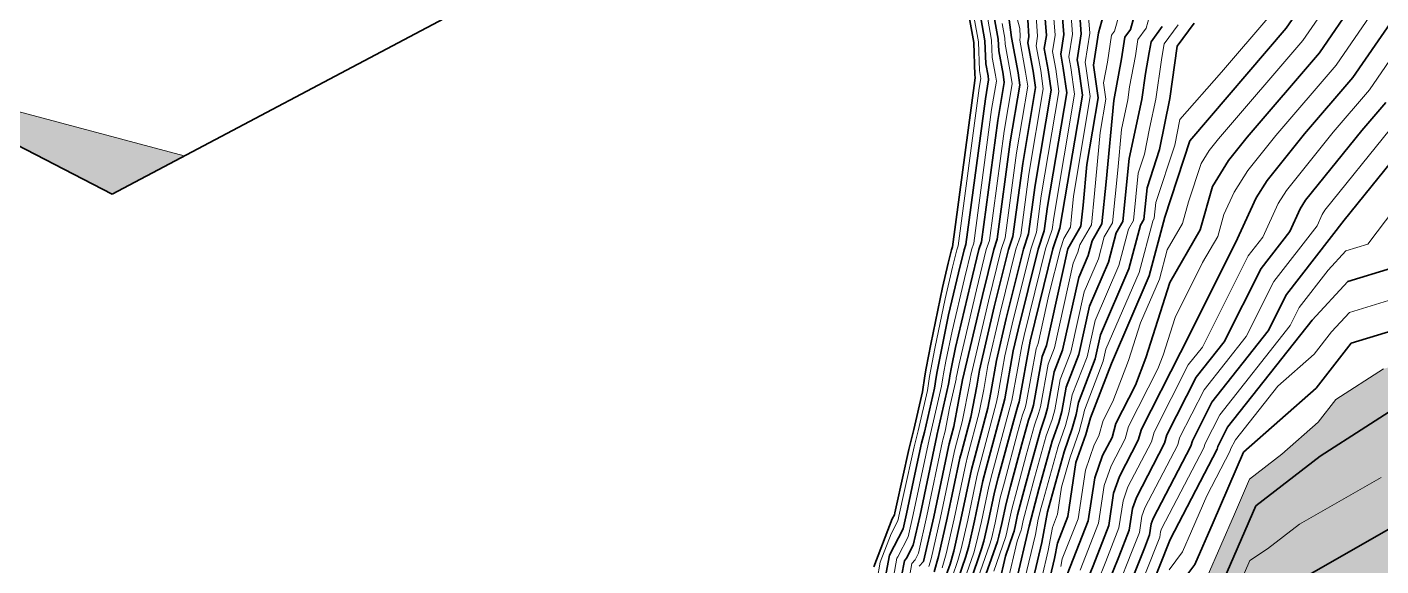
# Model space of a CAD drawing. Header units: millimetres. Extents: x -859836 to 307983, y -308065 to 649894.
# Drawn here: x -314593 to -164526, y 267281 to 327061 of the extents above; entities that cross this region are included whole.
import ezdxf

# ---------------------------------------------------------------- set-up
doc = ezdxf.new("R2010")
doc.units = ezdxf.units.MM
for name, color, linetype, lineweight in [('A-DETL-MBND', 5, 'Continuous', 9), ('C-TOPO', 7, 'Continuous', 9), ('C-TOPO-MAJR', 7, 'Continuous', 35), ('C-TOPO-MINR', 7, 'Continuous', 9)]:
    doc.layers.add(name, color=color, linetype=linetype, lineweight=lineweight)

msp = doc.modelspace()

# ---------------------------------------------------------------- hatches: boundary and pattern name
at = {"layer": 'A-DETL-MBND', "transparency": 33554585}
h = msp.add_hatch(color=1, dxfattribs=at)
h.paths.add_polyline_path([(-759872, -147838), (-751409, -147225), (-749609, -147143), (-733854, -145290), (-730653, -145570), (-721745, -145172), (-720814, -144887), (-719370, -144842), (-700946, -141995), (-695529, -141498), (-691142, -140868), (-678862, -139709), (-676064, -138561), (-673339, -137902), (-666588, -136592), (-665513, -135889), (-664558, -135218), (-662197, -133772), (-661519, -132852), (-659949, -130928), (-651084, -125443), (-650822, -125228), (-650213, -124939), (-646382, -122722), (-642214, -121295), (-640352, -120839), (-632919, -116639), (-632407, -116545), (-631232, -115977), (-624031, -110102), (-618435, -105784), (-615716, -103869), (-610671, -99638), (-609303, -97431), (-608187, -95168), (-606545, -92038), (-605546, -89814), (-602862, -83094), (-597357, -72506), (-595184, -69076), (-591888, -62294), (-588957, -58521), (-588686, -57663), (-586782, -51788), (-586421, -50671), (-585891, -49261), (-584837, -42142), (-583168, -34750), (-583236, -29503), (-581474, -24626), (-579291, -20446), (-577288, -10529), (-577844, -8379), (-576716, -5129), (-576923, -622), (-576761, 3433), (-577514, 8400), (-584433, 17478), (-591451, 26894), (-592059, 27631), (-594253, 29365), (-596698, 31520), (-606682, 39522), (-614114, 48456), (-617877, 53657), (-619367, 54812), (-621388, 57245), (-626371, 64609), (-630225, 76139), (-631882, 80641), (-631321, 82021), (-631047, 88615), (-629216, 99080), (-628971, 99848), (-627656, 101469), (-625202, 104951), (-622310, 108328), (-621916, 108853), (-618287, 112790), (-616954, 119597), (-611965, 123985), (-607391, 123672), (-603528, 125761), (-599346, 128280), (-596175, 130112), (-593901, 131920), (-587341, 139484), (-579017, 149394), (-573792, 168423), (-559581, 167597), (-555765, 171191), (-554261, 171958), (-551262, 173126), (-545079, 176205), (-536568, 178750), (-529133, 181370), (-526344, 189128), (-597518, 189128), (-597518, 207194), (-600686, 199575), (-609478, 188948), (-615919, 179175), (-616544, 177848), (-622914, 167950), (-630994, 157392), (-633191, 154309), (-645163, 133248), (-651286, 125168), (-651764, 119294), (-657364, 118029), (-668886, 104497), (-672322, 98230), (-678809, 91777), (-686744, 84898), (-689449, 82017), (-695207, 77404), (-695380, 71893), (-694273, 69271), (-689492, 45636), (-683652, 33844), (-677737, 19772), (-662028, -2904), (-651984, -24980), (-650691, -30222), (-651908, -42347), (-653635, -63919), (-656698, -68818), (-662024, -76036), (-666896, -86650), (-667567, -88913), (-681751, -105555), (-682213, -106748), (-682594, -107406), (-685917, -108622), (-692036, -110612), (-701719, -112727), (-713390, -117126), (-713858, -117303), (-715899, -118114), (-726309, -122425), (-732752, -123814), (-746954, -124818), (-750353, -125277), (-753407, -127865), (-764669, -132928), (-770641, -133394), (-784358, -129387), (-766211, -147534), (-765162, -147452), (-761763, -147700)])
h.paths.add_polyline_path([(-165073, -63985), (-152433, -63128), (-147212, -62558), (-145468, -61769), (-136004, -54982), (-133768, -53767), (-129949, -51511), (-119584, -45141), (-108212, -38110), (-106147, -37513), (-103534, -36430), (-95440, -33679), (-85435, -28121), (-81217, -27620), (-70310, -23490), (-69569, -23057), (-66354, -22120), (-63531, -20738), (-60354, -18737), (-51173, -14112), (-47726, -11549), (-46080, -8030), (-42098, 1247), (-71582, -3952), (-102491, 171344), (-31433, 183873), (-10665, 66090), (-8344, 71188), (-5480, 80840), (-4976, 82926), (-4345, 84088), (-2338, 91567), (-1942, 95428), (-648, 97607), (-1071, 98220), (-2510, 100800), (-3468, 101999), (-4531, 105589), (-4872, 106391), (-4883, 106838), (-4266, 108209), (-3836, 109670), (-3397, 110774), (-3406, 111243), (-3028, 112006), (-3263, 112804), (-5003, 115819), (-4795, 118868), (-5263, 125250), (-6517, 126820), (-6835, 127207), (-7506, 127369), (-7948, 127596), (-9992, 128520), (-10488, 129121), (-11669, 131806), (-11797, 132101), (-12046, 133135), (-12559, 133970), (-14267, 135969), (-16205, 140122), (-18451, 143457), (-18982, 145256), (-19057, 146525), (-18964, 150253), (-18988, 154876), (-19576, 155921), (-19786, 160906), (-20496, 162914), (-20826, 165369), (-20799, 166915), (-20107, 172970), (-19517, 173820), (-19312, 174558), (-18670, 176101), (-17060, 179067), (-15517, 180705), (-13911, 185702), (-4262, 188301), (-1645, 188923), (-105, 188210), (8503, 183584), (10926, 183912), (12005, 184043), (13640, 184361), (15131, 185109), (17172, 186245), (21649, 186967), (26966, 189922), (27822, 190382), (28403, 191056), (32119, 193617), (35169, 195832), (37685, 197143), (44902, 200225), (45756, 200160), (48502, 199127), (50290, 198574), (51191, 198365), (51921, 198324), (52221, 198344), (54759, 197846), (56032, 196790), (56464, 196469), (57692, 196367), (59108, 196361), (60941, 197154), (66233, 199839), (70130, 201192), (73048, 200979), (76924, 206128), (82127, 208080), (85344, 208780), (86075, 208372), (88573, 207914), (89729, 206890), (91276, 205317), (93776, 203937), (94137, 202344), (94391, 199786), (122336, 197831), (121797, 189716), (125647, 199482), (126089, 201383), (126324, 204787), (126905, 208036), (127554, 210427), (128482, 214073), (128746, 220996), (128473, 222544), (126624, 223852), (126936, 229764), (121612, 232554), (119877, 233364), (114690, 236608), (111762, 238823), (110636, 246522), (110029, 247546), (108783, 253509), (107371, 255011), (105531, 255323), (97841, 258447), (94527, 260036), (90352, 264357), (89017, 265316), (86132, 267662), (83932, 268416), (81219, 269590), (78181, 270815), (77485, 271254), (76016, 271688), (70070, 272996), (65720, 273763), (60235, 273305), (58972, 273395), (52899, 270581), (50487, 269940), (48782, 269681), (44888, 271379), (44155, 271664), (36008, 276151), (32279, 278102), (30572, 279889), (26209, 282046), (25647, 282628), (25305, 282619), (16014, 287701), (12948, 288678), (12218, 290013), (5109, 293561), (1173, 293491), (996, 295848), (-846, 297677), (-3706, 301772), (-4254, 303671), (-5166, 310755), (-5514, 312595), (-5824, 313912), (-11263, 323566), (-11006, 329168), (-11128, 331667), (-19570, 300160), (-119951, 327057), (-119803, 323213), (-126677, 316885), (-131916, 309583), (-138039, 307127), (-139811, 306218), (-145009, 304770), (-152454, 299923), (-155529, 293631), (-156974, 291356), (-164244, 289138), (-169538, 285729), (-171473, 283227), (-175794, 279460), (-179077, 276921), (-181978, 270226), (-183799, 266060), (-186962, 261812), (-188195, 260364), (-189518, 257544), (-192219, 254304), (-192584, 253707), (-193666, 250905), (-195467, 243388), (-196196, 242827), (-194515, 241920), (-193117, 240272), (-191870, 238552), (-189445, 238099), (-187379, 238829), (-181196, 237496), (-175260, 234188), (-174712, 233864), (-173921, 232781), (-172965, 231563), (-172393, 230212), (-171401, 229395), (-170346, 228036), (-168731, 226171), (-166947, 224795), (-166149, 223746), (-163251, 221790), (-159390, 213002), (-157244, 207107), (-158125, 203750), (-158684, 200374), (-157805, 198095), (-156223, 195786), (-156238, 193540), (-155648, 190949), (-154491, 184489), (-154880, 182143), (-154447, 180199), (-153070, 178898), (-149834, 176505), (-139965, 171530), (-138126, 170600), (-129357, 164765), (-128806, 164582), (-125625, 162125), (-121962, 159155), (-118169, 147987), (-115529, 142356), (-110100, 136364), (-104170, 130983), (-102874, 130179), (-102493, 125049), (-102587, 124307), (-102565, 123298), (-101236, 116731), (-101075, 108354), (-100903, 103207), (-100752, 100763), (-102347, 94828), (-103663, 92538), (-105020, 75873), (-113779, 78871), (-115927, 80336), (-116767, 79773), (-118030, 78279), (-120019, 71407), (-121727, 70570), (-124911, 67739), (-132123, 62869), (-134503, 61669), (-142143, 63655), (-144511, 65162), (-146330, 66255), (-93930, -25754), (-156629, -61462), (-204703, 22951), (-203169, 15882), (-200858, 9097), (-201011, 7340), (-201672, 4283), (-201800, 3453), (-202205, -1962), (-203074, -4336), (-205085, -7779), (-205398, -8805), (-204303, -12916), (-199204, -23507), (-197559, -24806), (-188446, -36297), (-186232, -39786), (-180001, -45528), (-178692, -50309), (-178316, -54011), (-176500, -58311), (-174921, -60229), (-168457, -62865), (-166443, -63531)])
h.paths.add_polyline_path([(-36382, 9575), (-36325, 9655), (-34497, 11838), (-31400, 15158), (-30158, 17103), (-28972, 19503), (-28725, 20204), (-24454, 28194), (-23969, 29653), (-22045, 35862), (-19945, 43004), (-18884, 49386), (-18505, 51142), (-18308, 51427), (-16088, 53703), (-14034, 56286), (-13124, 58389), (-12183, 60477), (-11466, 63512), (-44854, 57625), (-36383, 9584)])
h.paths.add_polyline_path([(-209307, 23977), (-205832, 24933), (-214036, 39337), (-155029, 72942), (-156196, 75860), (-157267, 77483), (-160083, 79252), (-162327, 81007), (-168562, 82322), (-171974, 82266), (-174895, 81970), (-178745, 82443), (-179832, 82459), (-182806, 83026), (-187870, 82820), (-190987, 82764), (-196740, 84867), (-206215, 90085), (-217797, 93191), (-220523, 94762), (-239193, 68099), (-236586, 66371), (-231472, 54327), (-229323, 51595), (-228392, 47968), (-224245, 38986), (-223941, 37016), (-223700, 36083), (-223413, 35510), (-223235, 34196), (-219932, 30913), (-219720, 30002), (-218890, 29933), (-218583, 30355), (-217413, 29932), (-217322, 28983), (-216667, 27680), (-215596, 26462), (-211752, 24276), (-211629, 24261)])
h.paths.add_polyline_path([(-104493, 32511), (-108740, 34478), (-111033, 34745), (-118279, 38197), (-121109, 39560), (-122686, 40146), (-124886, 42576), (-127774, 45075), (-127284, 49019), (-127353, 51467), (-126249, 53628), (-124638, 56522), (-122874, 56919), (-121333, 61662), (-118149, 64493), (-116851, 64289), (-109895, 61749), (-101431, 62897), (-97222, 57624), (-96994, 51839), (-95461, 45135), (-95182, 39024), (-97809, 35660), (-102505, 32673), (-103546, 32588)])
h.paths.add_polyline_path([(113952, 54850), (115144, 57676), (119371, 59200), (123981, 58308), (134122, 70221), (135206, 75484), (130794, 79482), (129640, 81238), (129018, 81691), (127052, 82907), (123829, 87412), (118436, 89438), (114649, 87913), (114523, 86104), (79787, 88533), (80974, 86559), (82982, 83414), (85870, 80693), (86415, 79732), (87156, 79254), (93254, 77937), (101112, 77088), (101690, 76657), (110303, 71926), (111655, 70038), (112330, 66003), (112029, 63955), (112025, 61722), (110833, 58895), (111202, 55882), (113573, 54992)])
h.paths.add_polyline_path([(46473, 90893), (46450, 90966), (46450, 90942)])
h.paths.add_polyline_path([(114914, 91699), (116742, 96586), (117222, 99339), (116281, 100813), (115714, 103134), (115083, 94112)])
h.paths.add_polyline_path([(77815, 91772), (81254, 140961), (77947, 134003), (77391, 132850), (76263, 127858), (75504, 126378), (70686, 116776), (69491, 114040), (69325, 112455), (69905, 111212), (72496, 104740), (73767, 102718), (74214, 102059), (75304, 98529), (75680, 97769), (77652, 92229)])
h.paths.add_polyline_path([(-430559, 174792), (-396358, 223636), (-410299, 232491), (-417613, 235355), (-425156, 238606), (-444149, 250578), (-452510, 252436), (-452510, 191303), (-451929, 191053), (-450916, 184024), (-444554, 181215), (-442283, 180124), (-434174, 176436)])
h.paths.add_polyline_path([(-462933, 188895), (-462489, 189128), (-463513, 189128)])
h.paths.add_polyline_path([(20902, 189411), (-15527, 199172), (-17080, 193377), (-157146, 230908), (-144206, 279204), (-133097, 276228), (-125333, 305205), (85106, 248818), (77341, 219841), (66233, 222817), (60021, 199635), (26079, 208730), (21836, 192894)])
h.paths.add_polyline_path([(-305163, 308526), (-297168, 312758), (-330807, 321772), (-305961, 308938)])
h.paths.add_polyline_path([(-101365, 344853), (-99267, 352685), (-106132, 348019), (-107260, 346432), (-107015, 346367)])
h.paths.add_polyline_path([(-77617, 359195), (-72055, 379953), (-74944, 376393), (-78127, 372078), (-79002, 371144), (-83284, 366025), (-86114, 364172), (-90178, 362561), (-78095, 359323)])
h.paths.add_polyline_path([(-70949, 384081), (-49147, 465447), (10755, 449396), (10427, 451476), (10340, 452557), (9561, 454240), (5848, 461010), (3088, 465731), (3916, 466341), (3829, 466873), (4301, 472115), (5273, 480727), (5235, 481311), (1254, 490409), (398, 499801), (248, 500675), (1538, 508051), (2399, 515172), (5336, 526780), (6042, 528818), (11319, 535892), (14764, 542803), (21028, 556609), (22026, 559450), (25679, 567225), (23762, 595967), (26857, 602002), (42608, 602571), (44738, 607162), (48181, 613963), (49550, 615647), (53154, 622325), (47956, 649894), (47874, 649894), (42817, 647426), (40858, 646138), (35158, 640491), (29786, 634475), (27764, 633773), (23010, 631806), (12648, 627092), (6576, 623443), (5459, 622546), (3132, 622423), (937, 621697), (-3757, 621182), (-10336, 620725), (-17509, 618636), (-20466, 617651), (-26978, 615727), (-29360, 614862), (-36198, 612616), (23495, 596621), (-6839, 483415), (-62468, 498321), (-61154, 491830), (-59928, 489468), (-56843, 481884), (-56752, 481249), (-55996, 465839), (-55728, 464742), (-55062, 458604), (-54604, 453643), (-54849, 452204), (-55585, 448717), (-57347, 441004), (-59178, 436511), (-62836, 421846), (-64420, 417337), (-65373, 414138), (-67663, 409612), (-67833, 408961), (-68221, 406728), (-67446, 402371), (-67164, 401641), (-67454, 400728), (-68102, 398277), (-69211, 394395), (-69530, 393435), (-70271, 388744), (-70595, 386619)])
h.paths.add_polyline_path([(-72390, 518021), (-67541, 536118), (-118601, 549800), (-111350, 544573), (-102792, 541248), (-98322, 538930), (-89693, 534294), (-86179, 534292), (-80614, 527648), (-74938, 522052), (-72698, 518856)])
h.paths.add_polyline_path([(-136180, 559285), (-135118, 563249), (-136667, 559600)])
h.paths.add_polyline_path([(-54600, 584415), (-47886, 609472), (-50553, 609641), (-55313, 609698), (-62008, 606325), (-64948, 609251), (-80643, 608301), (-83770, 607896), (-87388, 606897), (-94432, 606828), (-97621, 607514), (-101540, 606576), (-111704, 601349), (-115028, 602044), (-116464, 600991), (-56960, 585047)])
h.paths.add_polyline_path([(-105893, 632098), (-77034, 642660), (-60117, 645580), (-52045, 639137), (-36907, 649894), (-98339, 649894), (-105228, 633665)])

# ---------------------------------------------------------------- linework, layer by layer
at = {"layer": 'A-DETL-MBND'}
msp.add_line((-330807, 321772), (-297168, 312758), dxfattribs=at)
at = {"layer": 'C-TOPO', "lineweight": 35}
for p, q in [((-305163, 308526), (-481922, 399827)), ((-209664, 325354), (-211346, 334681)), ((-266483, 329002), (-305163, 308526)), ((-209534, 321711), (-209664, 325354)), ((-209541, 321131), (-209488, 321447)), ((-209497, 321515), (-209534, 321711)), ((-209488, 321447), (-209497, 321515)), ((-212010, 302668), (-209541, 321131)), ((-212484, 300868), (-212121, 302339)), ((-212121, 302339), (-212010, 302668)), ((-213112, 298179), (-212484, 300868)), ((-214407, 291898), (-213112, 298179)), ((-214925, 289224), (-214407, 291898)), ((-215335, 286598), (-215080, 288358)), ((-215080, 288358), (-214925, 289224)), ((-216290, 282402), (-215335, 286598)), ((-216866, 280202), (-216290, 282402)), ((-218267, 273841), (-216866, 280202)), ((-218461, 272933), (-218406, 273181)), ((-218406, 273181), (-218267, 273841)), ((-220736, 267175), (-218687, 272493)), ((-218687, 272493), (-218461, 272933))]:
    msp.add_line(p, q, dxfattribs=at)
at = {"layer": 'C-TOPO-MAJR'}
for p, q in [((-206877, 336711), (-205464, 325913)), ((-193127, 336121), (-195835, 326423)), ((-198306, 333685), (-197761, 326321)), ((-190496, 333243), (-192302, 326778)), ((-209592, 332066), (-208412, 325521)), ((-200096, 331742), (-199686, 326219)), ((-207528, 328989), (-206938, 325717)), ((-201885, 329799), (-201612, 326117)), ((-173029, 329826), (-175013, 326937)), ((-167363, 329972), (-171330, 324194)), ((-161697, 330118), (-167647, 321451)), ((-203675, 327856), (-203538, 326015)), ((-185236, 327488), (-187100, 324936)), ((-206938, 325717), (-206892, 324439)), ((-205464, 325913), (-204741, 321987)), ((-203538, 326015), (-203651, 325293)), ((-201612, 326117), (-201837, 324674)), ((-199686, 326219), (-200023, 324054)), ((-197761, 326321), (-198210, 323435)), ((-195835, 326423), (-196396, 322816)), ((-192923, 325928), (-193297, 323522)), ((-192302, 326778), (-192923, 325928)), ((-188769, 327133), (-190011, 325432)), ((-175013, 326937), (-185709, 314457)), ((-208412, 325521), (-208320, 322964)), ((-206892, 324439), (-206410, 321821)), ((-203651, 325293), (-203072, 322153)), ((-201837, 324674), (-201403, 322319)), ((-190199, 324229), (-190622, 321926)), ((-190011, 325432), (-190199, 324229)), ((-187100, 324936), (-187924, 319126)), ((-171330, 324194), (-179352, 314834)), ((-208320, 322964), (-208079, 321656)), ((-200023, 324054), (-199734, 322484)), ((-198210, 323435), (-198065, 322650)), ((-198065, 322650), (-197611, 319488)), ((-196396, 322816), (-195877, 319202)), ((-193297, 323522), (-194143, 318916)), ((-208014, 321204), (-208370, 319098)), ((-208079, 321656), (-208014, 321204)), ((-206410, 321821), (-206280, 320918)), ((-204741, 321987), (-204546, 320632)), ((-203072, 322153), (-202813, 320346)), ((-201403, 322319), (-201079, 320060)), ((-199734, 322484), (-199345, 319774)), ((-190622, 321926), (-191034, 319021)), ((-167647, 321451), (-172995, 315211)), ((-206280, 320918), (-206992, 316706)), ((-204546, 320632), (-205614, 314313)), ((-202813, 320346), (-204236, 311921)), ((-201079, 320060), (-202858, 309529)), ((-199345, 319774), (-201481, 307137)), ((-208370, 319098), (-210532, 302926)), ((-197611, 319488), (-200103, 304745)), ((-195877, 319202), (-197123, 311831)), ((-194143, 318916), (-194978, 309892)), ((-191034, 319021), (-192416, 312466)), ((-187924, 319126), (-189063, 313461)), ((-163964, 318708), (-166638, 315588)), ((-206992, 316706), (-208794, 303229)), ((-172995, 315211), (-177149, 310046)), ((-166638, 315588), (-172869, 307840)), ((-160281, 315965), (-168589, 305635)), ((-205614, 314313), (-207056, 303532)), ((-185709, 314457), (-188481, 305970)), ((-179352, 314834), (-181429, 312251)), ((-192416, 312466), (-193129, 305480)), ((-189063, 313461), (-190448, 309218)), ((-181429, 312251), (-183212, 309372)), ((-204236, 311921), (-205317, 303835)), ((-197123, 311831), (-197541, 307318)), ((-202858, 309529), (-203579, 304138)), ((-194978, 309892), (-195454, 305235)), ((-190448, 309218), (-190805, 305725)), ((-183212, 309372), (-184559, 304548)), ((-177149, 310046), (-178338, 308126)), ((-178338, 308126), (-180637, 303127)), ((-172869, 307840), (-173463, 306880)), ((-201481, 307137), (-201841, 304442)), ((-197541, 307318), (-197778, 304990)), ((-173463, 306880), (-174613, 304381)), ((-200103, 304745), (-200877, 302453)), ((-197778, 304990), (-199236, 302470)), ((-195454, 305235), (-196547, 303345)), ((-193129, 305480), (-193858, 304220)), ((-191169, 305095), (-192457, 300225)), ((-190805, 305725), (-191169, 305095)), ((-188481, 305970), (-190198, 299477)), ((-168589, 305635), (-174988, 297395)), ((-208794, 303229), (-209084, 302370)), ((-207056, 303532), (-207443, 302387)), ((-205317, 303835), (-205802, 302403)), ((-203579, 304138), (-204160, 302420)), ((-201841, 304442), (-202519, 302436)), ((-196547, 303345), (-196976, 301721)), ((-193858, 304220), (-194717, 300973)), ((-184559, 304548), (-187939, 298728)), ((-174613, 304381), (-177813, 300261)), ((-210726, 302353), (-211357, 299795)), ((-210532, 302926), (-210726, 302353)), ((-209084, 302370), (-210031, 298533)), ((-207443, 302387), (-208705, 297270)), ((-205802, 302403), (-207379, 296008)), ((-204160, 302420), (-206053, 294746)), ((-202519, 302436), (-204727, 293483)), ((-200877, 302453), (-203401, 292221)), ((-199236, 302470), (-201602, 291727)), ((-196976, 301721), (-198028, 299290)), ((-180637, 303127), (-186746, 290975)), ((-194717, 300973), (-196820, 296110)), ((-192457, 300225), (-195613, 292929)), ((-177813, 300261), (-181885, 292160)), ((-163360, 300296), (-168211, 298817)), ((-211357, 299795), (-212450, 295119)), ((-198028, 299290), (-199803, 291232)), ((-190198, 299477), (-194405, 289749)), ((-187939, 298728), (-190576, 290362)), ((-168211, 298817), (-172164, 294530)), ((-210031, 298533), (-211670, 291518)), ((-208705, 297270), (-210891, 287918)), ((-174988, 297395), (-177025, 293345)), ((-207379, 296008), (-209019, 288994)), ((-196820, 296110), (-198004, 290738)), ((-212450, 295119), (-213358, 290711)), ((-206053, 294746), (-207146, 290069)), ((-172164, 294530), (-181516, 282670)), ((-158131, 294958), (-167833, 291998)), ((-204727, 293483), (-205274, 291145)), ((-195613, 292929), (-196204, 290244)), ((-177025, 293345), (-183260, 285438)), ((-211670, 291518), (-212125, 289314)), ((-205274, 291145), (-206213, 285821)), ((-203401, 292221), (-204633, 285471)), ((-201602, 291727), (-202067, 290522)), ((-199803, 291232), (-200733, 288822)), ((-181885, 292160), (-185003, 288207)), ((-167833, 291998), (-171703, 286995)), ((-213358, 290711), (-213722, 288835)), ((-207146, 290069), (-207773, 286520)), ((-202067, 290522), (-203053, 285122)), ((-198004, 290738), (-199399, 287123)), ((-196204, 290244), (-198065, 285423)), ((-194405, 289749), (-196731, 283724)), ((-190576, 290362), (-191739, 287349)), ((-186746, 290975), (-191078, 282450)), ((-213831, 288227), (-214010, 286992)), ((-213722, 288835), (-213831, 288227)), ((-212306, 288376), (-212361, 288072)), ((-212125, 289314), (-212306, 288376)), ((-209019, 288994), (-209332, 287219)), ((-200733, 288822), (-201472, 284772)), ((-185003, 288207), (-188252, 281813)), ((-214010, 286992), (-215123, 282103)), ((-212450, 287455), (-213749, 281751)), ((-212361, 288072), (-212450, 287455)), ((-210891, 287918), (-211870, 282756)), ((-209332, 287219), (-209984, 283778)), ((-199399, 287123), (-199892, 284423)), ((-191739, 287349), (-193905, 283087)), ((-171703, 286995), (-179773, 279902)), ((-206213, 285821), (-208304, 277994)), ((-207773, 286520), (-208099, 284799)), ((-204718, 285163), (-204900, 284645)), ((-204633, 285471), (-204718, 285163)), ((-198065, 285423), (-198312, 284073)), ((-183260, 285438), (-185426, 281176)), ((-160656, 286278), (-171243, 279460)), ((-209984, 283778), (-211026, 279876)), ((-208099, 284799), (-209665, 278935)), ((-204900, 284645), (-205270, 283314)), ((-203222, 284506), (-203586, 283470)), ((-203053, 285122), (-203222, 284506)), ((-201727, 283848), (-202273, 282295)), ((-201472, 284772), (-201727, 283848)), ((-199892, 284423), (-200231, 283190)), ((-198312, 284073), (-198735, 282532)), ((-196731, 283724), (-197240, 281875)), ((-211870, 282756), (-212388, 280817)), ((-205270, 283314), (-206942, 277052)), ((-203586, 283470), (-204327, 280808)), ((-202273, 282295), (-203384, 278301)), ((-200231, 283190), (-200959, 281119)), ((-198735, 282532), (-199646, 279944)), ((-193905, 283087), (-194329, 281546)), ((-191078, 282450), (-191418, 281217)), ((-181516, 282670), (-182599, 280539)), ((-215436, 280907), (-216197, 277450)), ((-213762, 281696), (-215611, 272898)), ((-215123, 282103), (-215436, 280907)), ((-213753, 281737), (-213762, 281696)), ((-213749, 281751), (-213753, 281737)), ((-212388, 280817), (-212470, 280502)), ((-204327, 280808), (-205581, 276111)), ((-200959, 281119), (-202440, 275794)), ((-197240, 281875), (-198332, 278768)), ((-194329, 281546), (-195371, 279545)), ((-191418, 281217), (-193502, 277215)), ((-188506, 280888), (-191634, 274885)), ((-188252, 281813), (-188506, 280888)), ((-185426, 281176), (-185595, 280559)), ((-212470, 280502), (-214100, 272746)), ((-211193, 279241), (-212590, 272593)), ((-211026, 279876), (-211193, 279241)), ((-199646, 279944), (-201497, 273288)), ((-195371, 279545), (-196245, 277060)), ((-185595, 280559), (-189765, 272556)), ((-182684, 280231), (-187896, 270226)), ((-179773, 279902), (-183139, 272083)), ((-182599, 280539), (-182684, 280231)), ((-171243, 279460), (-178382, 273940)), ((-209915, 277980), (-211079, 272440)), ((-209665, 278935), (-209915, 277980)), ((-208304, 277994), (-208637, 276720)), ((-203384, 278301), (-204220, 275170)), ((-198332, 278768), (-199230, 272777)), ((-216197, 277450), (-217122, 273051)), ((-208637, 276720), (-209569, 272288)), ((-206942, 277052), (-207359, 275459)), ((-196245, 277060), (-196964, 272267)), ((-193502, 277215), (-194158, 275351)), ((-207359, 275459), (-208058, 272135)), ((-205581, 276111), (-206082, 274198)), ((-204220, 275170), (-204804, 272938)), ((-202440, 275794), (-202859, 274229)), ((-194158, 275351), (-194697, 271757)), ((-191634, 274885), (-192071, 273643)), ((-157814, 274697), (-175788, 264425)), ((-206082, 274198), (-206548, 271982)), ((-202859, 274229), (-203526, 271677)), ((-201497, 273288), (-202113, 269893)), ((-192071, 273643), (-192430, 271247)), ((-178382, 273940), (-182434, 264672)), ((-217122, 273051), (-217494, 271400)), ((-215611, 272898), (-216357, 269596)), ((-214100, 272746), (-215219, 267792)), ((-212590, 272593), (-213549, 268347)), ((-211079, 272440), (-211878, 268902)), ((-209569, 272288), (-210208, 269457)), ((-208058, 272135), (-208538, 270012)), ((-206548, 271982), (-206867, 270567)), ((-205037, 271830), (-205197, 271122)), ((-204804, 272938), (-205037, 271830)), ((-203526, 271677), (-204966, 265569)), ((-199230, 272777), (-200392, 269807)), ((-196964, 272267), (-199287, 266326)), ((-194697, 271757), (-196440, 267301)), ((-189984, 271934), (-190163, 270736)), ((-189765, 272556), (-189984, 271934)), ((-183139, 272083), (-185165, 267449)), ((-217494, 271400), (-219001, 268464)), ((-206867, 270567), (-207031, 270000)), ((-205279, 270838), (-206139, 268371)), ((-205197, 271122), (-205279, 270838)), ((-192430, 271247), (-193592, 268276)), ((-190163, 270736), (-190744, 269251)), ((-187896, 270226), (-190343, 264062)), ((-216357, 269596), (-217110, 268128)), ((-211878, 268902), (-212289, 267484)), ((-210208, 269457), (-210536, 268322)), ((-208784, 269161), (-210074, 265460)), ((-208538, 270012), (-208784, 269161)), ((-207031, 270000), (-208751, 265065)), ((-202113, 269893), (-203073, 265821)), ((-200392, 269807), (-200700, 268110)), ((-190744, 269251), (-192579, 264628)), ((-219001, 268464), (-219466, 265917)), ((-217348, 267858), (-217658, 266160)), ((-217110, 268128), (-217348, 267858)), ((-215219, 267792), (-215695, 267251)), ((-213549, 268347), (-214041, 266645)), ((-212289, 267484), (-212719, 266250)), ((-210536, 268322), (-211396, 265855)), ((-206139, 268371), (-206859, 265317)), ((-200700, 268110), (-201180, 266074)), ((-196440, 267301), (-197051, 265760)), ((-193592, 268276), (-194815, 265194)), ((-185165, 267449), (-188107, 263496))]:
    msp.add_line(p, q, dxfattribs=at)
at = {"layer": 'C-TOPO-MINR'}
for p, q in [((-191811, 334682), (-194068, 326601)), ((-210624, 333604), (-209148, 325423)), ((-199201, 332713), (-198724, 326270)), ((-189181, 331804), (-190535, 326955)), ((-208560, 330527), (-207675, 325619)), ((-200991, 330770), (-200649, 326168)), ((-202780, 328827), (-202575, 326066)), ((-197071, 330054), (-196798, 326372)), ((-170196, 329899), (-173171, 325565)), ((-164530, 330045), (-169488, 322823)), ((-206496, 327451), (-206201, 325815)), ((-204962, 328424), (-204569, 326884)), ((-187002, 327310), (-188556, 325184)), ((-176854, 328308), (-182202, 322068)), ((-206201, 325815), (-206178, 325176)), ((-204569, 326884), (-204501, 325964)), ((-204501, 325964), (-204557, 325603)), ((-202575, 326066), (-202744, 324984)), ((-200649, 326168), (-200930, 324364)), ((-198724, 326270), (-199116, 323745)), ((-196798, 326372), (-197303, 323125)), ((-194379, 326175), (-194847, 323169)), ((-194068, 326601), (-194379, 326175)), ((-191467, 325680), (-191748, 323876)), ((-190535, 326955), (-191467, 325680)), ((-161343, 326579), (-165805, 320080)), ((-209148, 325423), (-209034, 322227)), ((-207675, 325619), (-207606, 323701)), ((-206178, 325176), (-205575, 321904)), ((-204557, 325603), (-203906, 322070)), ((-202744, 324984), (-202237, 322236)), ((-200930, 324364), (-200568, 322401)), ((-188649, 324583), (-188861, 323431)), ((-188556, 325184), (-188649, 324583)), ((-173171, 325565), (-182530, 314645)), ((-207606, 323701), (-207244, 321739)), ((-199116, 323745), (-198899, 322567)), ((-197303, 323125), (-197230, 322733)), ((-197230, 322733), (-196744, 319345)), ((-194847, 323169), (-195270, 320866)), ((-191748, 323876), (-192383, 320421)), ((-188861, 323431), (-189479, 319073)), ((-169488, 322823), (-176173, 315023)), ((-208881, 321347), (-209059, 320294)), ((-209034, 322227), (-208913, 321573)), ((-208913, 321573), (-208881, 321347)), ((-207244, 321739), (-207147, 321061)), ((-205575, 321904), (-205413, 320775)), ((-203906, 322070), (-203679, 320489)), ((-202237, 322236), (-201946, 320203)), ((-200568, 322401), (-200212, 319917)), ((-198899, 322567), (-198478, 319631)), ((-182202, 322068), (-186816, 316791)), ((-209059, 320294), (-211401, 302775)), ((-207147, 321061), (-207681, 317902)), ((-205413, 320775), (-206303, 315510)), ((-203679, 320489), (-204925, 313117)), ((-201946, 320203), (-203547, 310725)), ((-200212, 319917), (-202169, 308333)), ((-195270, 320866), (-195010, 319059)), ((-192383, 320421), (-192589, 318969)), ((-165805, 320080), (-169816, 315400)), ((-198478, 319631), (-200792, 305941)), ((-196744, 319345), (-198613, 308288)), ((-195010, 319059), (-195633, 315373)), ((-192589, 318969), (-193280, 315691)), ((-189479, 319073), (-190170, 315796)), ((-207681, 317902), (-209663, 303078)), ((-186816, 316791), (-187386, 313959)), ((-206303, 315510), (-207925, 303381)), ((-195633, 315373), (-196260, 308605)), ((-193280, 315691), (-193697, 311179)), ((-190170, 315796), (-190739, 312964)), ((-169816, 315400), (-175009, 308943)), ((-163459, 315777), (-170729, 306737)), ((-187386, 313959), (-189465, 307594)), ((-182530, 314645), (-183569, 313354)), ((-176173, 315023), (-179289, 311149)), ((-204925, 313117), (-206187, 303684)), ((-190739, 312964), (-191432, 310842)), ((-183569, 313354), (-184460, 311914)), ((-203547, 310725), (-204448, 303987)), ((-193697, 311179), (-194292, 305357)), ((-191432, 310842), (-191967, 305602)), ((-184460, 311914), (-185846, 307671)), ((-179289, 311149), (-180775, 308749)), ((-202169, 308333), (-202710, 304290)), ((-198613, 308288), (-198822, 306032)), ((-196260, 308605), (-196616, 305112)), ((-185846, 307671), (-186520, 305259)), ((-180775, 308749), (-181925, 306249)), ((-175009, 308943), (-175901, 307503)), ((-189465, 307594), (-189643, 305847)), ((-181925, 306249), (-182598, 303838)), ((-175901, 307503), (-177625, 303754)), ((-171026, 306258), (-171601, 305008)), ((-170729, 306737), (-171026, 306258)), ((-162972, 306925), (-165974, 302966)), ((-200792, 305941), (-200972, 304593)), ((-198940, 304867), (-199669, 303607)), ((-198822, 306032), (-198940, 304867)), ((-196616, 305112), (-197891, 302907)), ((-194292, 305357), (-195202, 303782)), ((-192514, 304657), (-193587, 300599)), ((-191967, 305602), (-192514, 304657)), ((-189825, 305532), (-191328, 299851)), ((-189643, 305847), (-189825, 305532)), ((-186520, 305259), (-188210, 302349)), ((-171601, 305008), (-176401, 298828)), ((-207925, 303381), (-208264, 302378)), ((-206187, 303684), (-206622, 302395)), ((-204448, 303987), (-204981, 302412)), ((-202710, 304290), (-203339, 302428)), ((-200972, 304593), (-201698, 302445)), ((-199669, 303607), (-200056, 302461)), ((-195202, 303782), (-195847, 301347)), ((-182598, 303838), (-184288, 300928)), ((-177625, 303754), (-179225, 301694)), ((-211547, 302345), (-212020, 300426)), ((-211401, 302775), (-211547, 302345)), ((-209905, 302362), (-210694, 299164)), ((-209663, 303078), (-209905, 302362)), ((-208264, 302378), (-209368, 297902)), ((-206622, 302395), (-208042, 296639)), ((-204981, 302412), (-206716, 295377)), ((-203339, 302428), (-205390, 294115)), ((-201698, 302445), (-204064, 292852)), ((-200056, 302461), (-201318, 297345)), ((-198106, 302096), (-198632, 300880)), ((-197891, 302907), (-198106, 302096)), ((-188210, 302349), (-189068, 299102)), ((-179225, 301694), (-184316, 291567)), ((-168400, 302226), (-170376, 300082)), ((-165974, 302966), (-168400, 302226)), ((-212020, 300426), (-212840, 296919)), ((-198632, 300880), (-200702, 291479)), ((-195847, 301347), (-197424, 297700)), ((-193587, 300599), (-196217, 294520)), ((-184288, 300928), (-187342, 294852)), ((-210694, 299164), (-212060, 293319)), ((-191328, 299851), (-195009, 291339)), ((-189068, 299102), (-191172, 294239)), ((-176401, 298828), (-179455, 292752)), ((-170376, 300082), (-173576, 295962)), ((-209368, 297902), (-211281, 289718)), ((-201318, 297345), (-202502, 291974)), ((-197424, 297700), (-198903, 290985)), ((-160745, 297627), (-168022, 295407)), ((-212840, 296919), (-213975, 291409)), ((-208042, 296639), (-209955, 288456)), ((-173576, 295962), (-174594, 293937)), ((-206716, 295377), (-208082, 289531)), ((-196217, 294520), (-197104, 290491)), ((-191172, 294239), (-192491, 290056)), ((-187342, 294852), (-188661, 290668)), ((-168022, 295407), (-169998, 293264)), ((-212060, 293319), (-212741, 290013)), ((-205390, 294115), (-206210, 290607)), ((-204064, 292852), (-204337, 291683)), ((-179455, 292752), (-184131, 286822)), ((-174594, 293937), (-182388, 284054)), ((-169998, 293264), (-171934, 290762)), ((-213975, 291409), (-214429, 289064)), ((-204337, 291683), (-204807, 289021)), ((-202734, 291371), (-203843, 285297)), ((-202502, 291974), (-202734, 291371)), ((-200702, 291479), (-201400, 289672)), ((-195009, 291339), (-195305, 289997)), ((-184316, 291567), (-185875, 289591)), ((-212741, 290013), (-213014, 288605)), ((-211281, 289718), (-211508, 288616)), ((-206210, 290607), (-206993, 286170)), ((-201400, 289672), (-202262, 284947)), ((-198903, 290985), (-200066, 287972)), ((-197104, 290491), (-198732, 286273)), ((-195305, 289997), (-197398, 284573)), ((-192491, 290056), (-194235, 285536)), ((-188661, 290668), (-189243, 289162)), ((-171934, 290762), (-175968, 287216)), ((-214566, 288304), (-214789, 286760)), ((-214429, 289064), (-214566, 288304)), ((-213096, 288149), (-213230, 287223)), ((-213014, 288605), (-213096, 288149)), ((-211599, 288147), (-211626, 287995)), ((-211508, 288616), (-211599, 288147)), ((-209955, 288456), (-210111, 287568)), ((-208082, 289531), (-208552, 286869)), ((-204807, 289021), (-205423, 285646)), ((-189243, 289162), (-192492, 282768)), ((-185875, 289591), (-189665, 282131)), ((-164244, 289138), (-169538, 285729)), ((-214789, 286760), (-215810, 282279)), ((-213230, 287223), (-214436, 281927)), ((-211671, 287686), (-212329, 284795)), ((-211626, 287995), (-211671, 287686)), ((-210111, 287568), (-210927, 283267)), ((-208552, 286869), (-209042, 284289)), ((-200066, 287972), (-200682, 284598)), ((-184131, 286822), (-186839, 281494)), ((-175968, 287216), (-180645, 281286)), ((-207156, 285310), (-208984, 278464)), ((-206993, 286170), (-207156, 285310)), ((-205557, 285233), (-205742, 284568)), ((-205466, 285492), (-205557, 285233)), ((-205423, 285646), (-205466, 285492)), ((-203843, 285297), (-203970, 284834)), ((-198732, 286273), (-199102, 284248)), ((-194235, 285536), (-195318, 283405)), ((-169538, 285729), (-171473, 283227)), ((-212329, 284795), (-212813, 282246)), ((-209042, 284289), (-210346, 279405)), ((-205742, 284568), (-207623, 277523)), ((-204243, 284058), (-204798, 282061)), ((-203970, 284834), (-204243, 284058)), ((-202474, 284177), (-202930, 282882)), ((-202262, 284947), (-202474, 284177)), ((-200682, 284598), (-200979, 283519)), ((-199102, 284248), (-199483, 282861)), ((-197521, 283898), (-197988, 282204)), ((-197398, 284573), (-197521, 283898)), ((-182388, 284054), (-184012, 280857)), ((-215810, 282279), (-216277, 280492)), ((-212813, 282246), (-213068, 281288)), ((-210927, 283267), (-211707, 280347)), ((-202930, 282882), (-203855, 279554)), ((-200979, 283519), (-201616, 281707)), ((-199483, 282861), (-200303, 280531)), ((-197988, 282204), (-198989, 279356)), ((-195318, 283405), (-195784, 281710)), ((-192492, 282768), (-192873, 281381)), ((-189665, 282131), (-189962, 281053)), ((-171473, 283227), (-175508, 279681)), ((-214594, 281322), (-214979, 279573)), ((-213109, 281132), (-214856, 272822)), ((-214436, 281927), (-214594, 281322)), ((-213068, 281288), (-213109, 281132)), ((-204798, 282061), (-206262, 276582)), ((-201616, 281707), (-202912, 277048)), ((-196306, 280710), (-197289, 277914)), ((-195784, 281710), (-196306, 280710)), ((-192873, 281381), (-194437, 278380)), ((-189962, 281053), (-192568, 276050)), ((-187051, 280724), (-190699, 273721)), ((-186839, 281494), (-187051, 280724)), ((-184012, 280857), (-184140, 280395)), ((-180645, 281286), (-181186, 280220)), ((-216277, 280492), (-217415, 275327)), ((-214979, 279573), (-216366, 272975)), ((-211831, 279871), (-213345, 272669)), ((-211707, 280347), (-211831, 279871)), ((-210346, 279405), (-210554, 278611)), ((-203855, 279554), (-204901, 275641)), ((-200303, 280531), (-201969, 274541)), ((-198989, 279356), (-199915, 276028)), ((-184140, 280395), (-188831, 271391)), ((-181228, 280066), (-183835, 275064)), ((-181186, 280220), (-181228, 280066)), ((-175508, 279681), (-179077, 276921)), ((-210554, 278611), (-211835, 272517)), ((-208984, 278464), (-209276, 277350)), ((-197289, 277914), (-198097, 272522)), ((-194437, 278380), (-195202, 276206)), ((-209276, 277350), (-210324, 272364)), ((-207623, 277523), (-207998, 276089)), ((-206262, 276582), (-206721, 274829)), ((-202912, 277048), (-203539, 274700)), ((-195202, 276206), (-195830, 272012)), ((-179077, 276921), (-180760, 273011)), ((-164485, 277103), (-173559, 271917)), ((-217415, 275327), (-217877, 273127)), ((-207998, 276089), (-208813, 272211)), ((-206721, 274829), (-207303, 272059)), ((-204901, 275641), (-205443, 273568)), ((-203539, 274700), (-204165, 272307)), ((-199915, 276028), (-200364, 273033)), ((-192568, 276050), (-193114, 274497)), ((-183835, 275064), (-185518, 271154)), ((-217877, 273127), (-218063, 272302)), ((-205443, 273568), (-205792, 271906)), ((-202178, 273758), (-202512, 272482)), ((-201969, 274541), (-202178, 273758)), ((-193114, 274497), (-193563, 271502)), ((-190699, 273721), (-191027, 272789)), ((-218063, 272302), (-218817, 270834)), ((-216366, 272975), (-216926, 270498)), ((-214856, 272822), (-215788, 268694)), ((-213345, 272669), (-214384, 268070)), ((-211835, 272517), (-212713, 268625)), ((-210324, 272364), (-211043, 269180)), ((-208813, 272211), (-209373, 269735)), ((-207303, 272059), (-207702, 270290)), ((-205792, 271906), (-206032, 270845)), ((-204282, 271753), (-204362, 271400)), ((-204165, 272307), (-204282, 271753)), ((-202512, 272482), (-202820, 270785)), ((-200364, 273033), (-200945, 271547)), ((-198097, 272522), (-199840, 268066)), ((-195830, 272012), (-197864, 266813)), ((-191027, 272789), (-191297, 270991)), ((-180760, 273011), (-183799, 266060)), ((-173559, 271917), (-177111, 269171)), ((-218817, 270834), (-220021, 267706)), ((-216926, 270498), (-218056, 268296)), ((-207702, 270290), (-207908, 269580)), ((-206155, 270419), (-207445, 266718)), ((-206032, 270845), (-206155, 270419)), ((-204403, 271258), (-204833, 270024)), ((-204362, 271400), (-204403, 271258)), ((-202820, 270785), (-204019, 265695)), ((-200945, 271547), (-201407, 269001)), ((-193563, 271502), (-195016, 267788)), ((-191297, 270991), (-192168, 268763)), ((-189030, 270481), (-189320, 269738)), ((-188940, 271080), (-189030, 270481)), ((-188831, 271391), (-188940, 271080)), ((-185518, 271154), (-186531, 268837)), ((-215788, 268694), (-216165, 267960)), ((-212713, 268625), (-213165, 267064)), ((-211043, 269180), (-211413, 267903)), ((-209660, 268742), (-210735, 265657)), ((-209373, 269735), (-209660, 268742)), ((-207908, 269580), (-209413, 265262)), ((-204833, 270024), (-205912, 265443)), ((-201407, 269001), (-202127, 265947)), ((-192168, 268763), (-193697, 264911)), ((-189320, 269738), (-191461, 264345)), ((-186531, 268837), (-188002, 266861)), ((-177111, 269171), (-179052, 267895)), ((-220021, 267706), (-220370, 265795)), ((-218174, 268161), (-218562, 266038)), ((-218056, 268296), (-218174, 268161)), ((-216521, 267555), (-216754, 266281)), ((-216165, 267960), (-216521, 267555)), ((-214384, 268070), (-214630, 267219)), ((-211413, 267903), (-212058, 266052)), ((-199840, 268066), (-199994, 267218)), ((-195016, 267788), (-195933, 265477)), ((-179052, 267895), (-181068, 263283))]:
    msp.add_line(p, q, dxfattribs=at)

doc.saveas('drawing.dxf')
